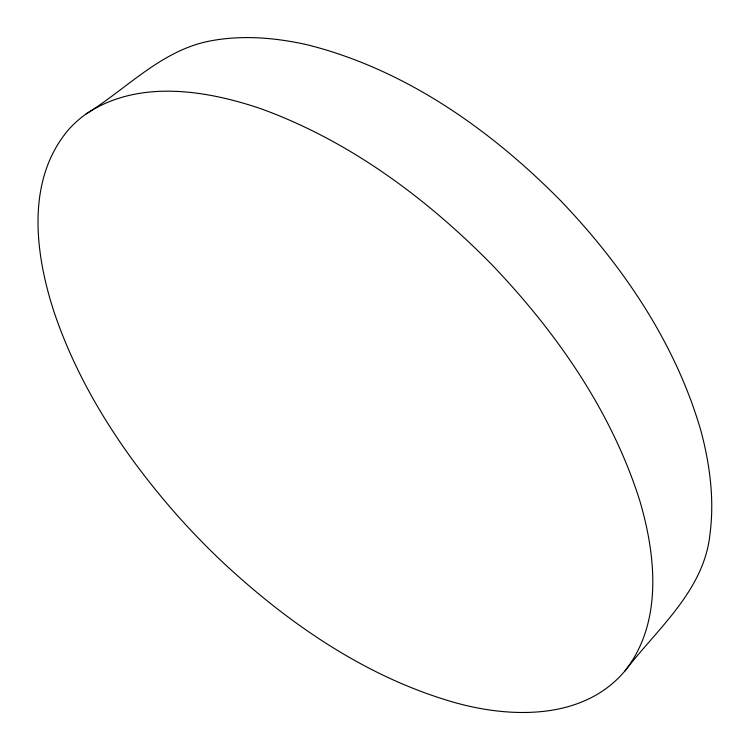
<?xml version="1.0" encoding="UTF-8"?>
<svg xmlns="http://www.w3.org/2000/svg" width="750" height="750" viewBox="0 0 750 750"><rect width="100%" height="100%" fill="white"/><g stroke="black" fill="none" stroke-linecap="round" stroke-linejoin="round"><path stroke-width="1.12" d="M624.994 670.894C662.906 622.744 656.025 555.647 639.712 500.494C611.456 411.234 556.641 332.616 492.506 265.341C426.863 198.422 349.425 140.812 260.709 108.666C205.209 89.85 137.869 79.247 86.184 113.916A110.147 106.491 27.9 0 0 68.306 129.947C25.678 180.525 34.997 253.641 54.066 312.009C79.378 387.094 123.806 454.453 175.781 513.722A733.181 708.862 27.9 0 0 224.925 564.291C290.325 624.769 366.347 676.856 452.625 701.944C509.738 718.472 583.247 720.572 624.994 670.894C657.469 628.566 704.494 590.288 710.053 533.484C714.478 499.181 709.847 464.447 701.025 431.194C675.844 343.903 623.578 266.672 561.347 201.422C490.866 129.834 405 69.056 306.375 44.559C274.659 37.575 241.622 34.828 209.55 41.081C161.231 50.494 126.544 88.959 86.184 113.916"/></g></svg>
